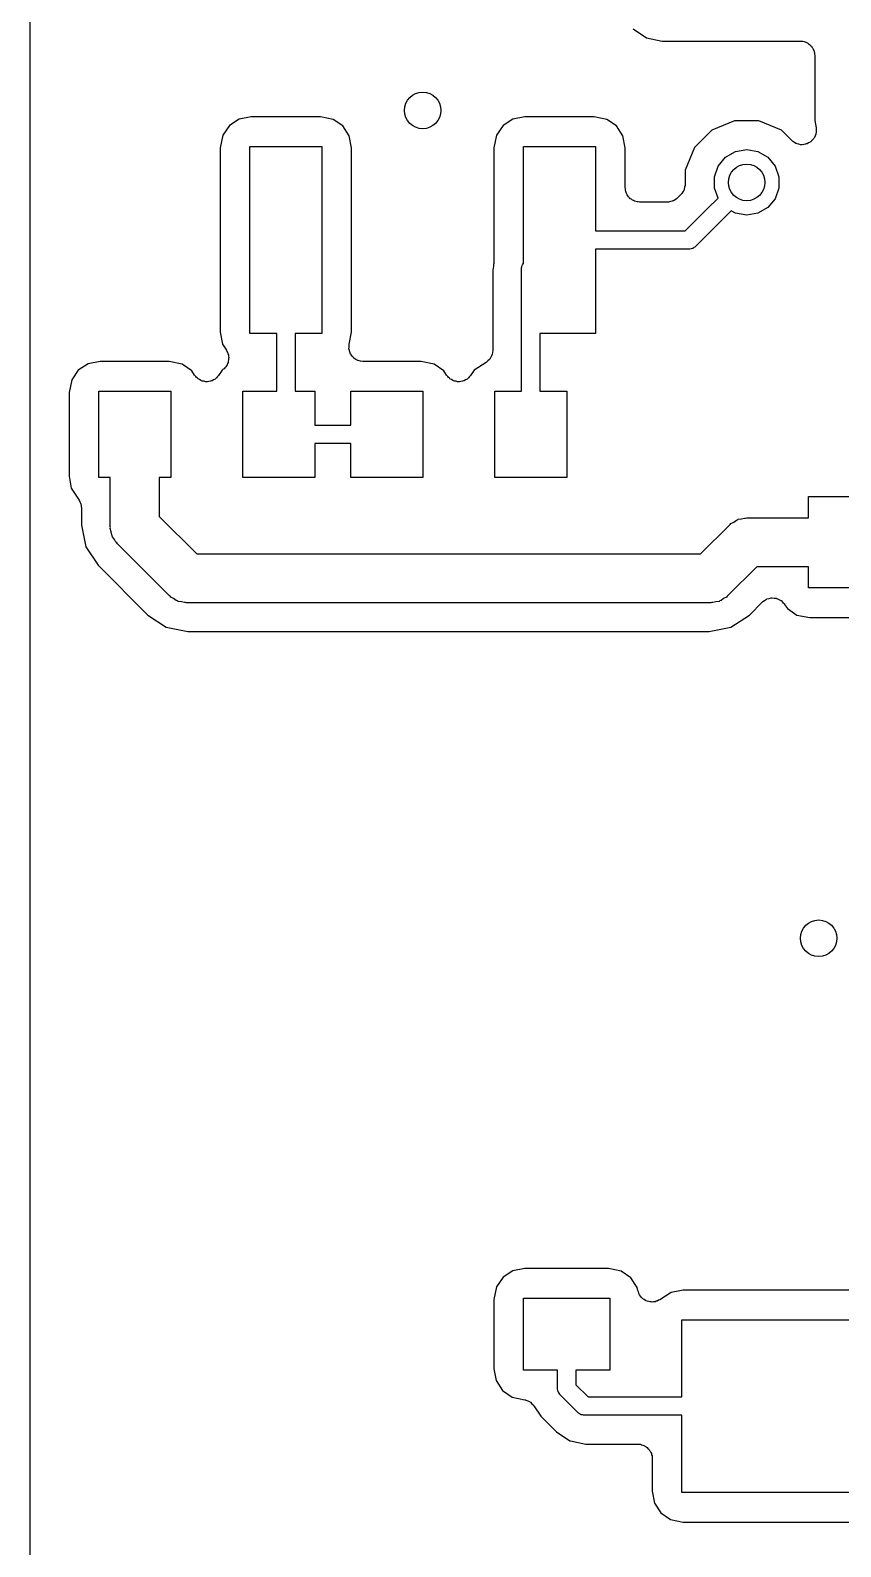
# Model space of a CAD drawing. Extents: x 85 to 210, y -138 to -65.
# Drawn here: x 85.28 to 90.9, y -111.98 to -101.44 of the extents above; entities that cross this region are included whole.
import ezdxf

# ---------------------------------------------------------------- set-up
doc = ezdxf.new("R2010")
doc.units = 0
doc.header["$MEASUREMENT"] = 0
doc.layers.add('BLACK', color=7, linetype='CONTINUOUS')

msp = doc.modelspace()

# ---------------------------------------------------------------- linework, layer by layer
at = {"layer": 'Black'}
for p, q in [((85.275, -103.95), (85.275, -84.9005)), ((89.4607, -101.433), (89.5539, -101.496)), ((89.5539, -101.496), (89.6639, -101.518)), ((89.6639, -101.518), (90.6226, -101.518)), ((90.6226, -101.518), (90.6312, -101.519)), ((90.6312, -101.519), (90.64, -101.519)), ((90.64, -101.519), (90.6482, -101.522)), ((90.6482, -101.522), (90.6568, -101.524)), ((90.6568, -101.524), (90.6644, -101.528)), ((90.6644, -101.528), (90.6726, -101.531)), ((90.6726, -101.531), (90.6793, -101.537)), ((90.6793, -101.537), (90.6869, -101.541)), ((90.6869, -101.541), (90.6925, -101.548)), ((90.6925, -101.548), (90.6992, -101.553)), ((90.6992, -101.553), (90.7036, -101.561)), ((90.7036, -101.561), (90.7092, -101.568)), ((90.7092, -101.568), (90.7122, -101.576)), ((90.7122, -101.576), (90.7166, -101.583)), ((90.7166, -101.583), (90.7181, -101.592)), ((90.7181, -101.592), (90.7211, -101.6)), ((90.7211, -101.6), (90.7211, -101.609)), ((90.7211, -101.609), (90.7226, -101.618)), ((90.7226, -101.618), (90.7226, -102.07)), ((86.7265, -102.06), (86.6579, -102.104)), ((86.8093, -102.044), (86.7265, -102.06)), ((87.29, -102.044), (86.8093, -102.044)), ((87.3793, -102.062), (87.29, -102.044)), ((88.6265, -102.06), (88.5579, -102.104)), ((88.7093, -102.044), (88.6265, -102.06)), ((89.19, -102.044), (88.7093, -102.044)), ((89.2793, -102.062), (89.19, -102.044)), ((86.6579, -102.104), (86.6122, -102.171)), ((87.4461, -102.108), (87.3793, -102.062)), ((87.4903, -102.177), (87.4461, -102.108)), ((88.5579, -102.104), (88.5122, -102.171)), ((89.3461, -102.108), (89.2793, -102.062)), ((89.3903, -102.177), (89.3461, -102.108)), ((90.0084, -102.138), (89.8882, -102.258)), ((90.1654, -102.073), (90.0084, -102.138)), ((90.3353, -102.073), (90.1654, -102.073)), ((90.4922, -102.138), (90.3353, -102.073)), ((90.5629, -102.209), (90.4922, -102.138)), ((90.7226, -102.07), (90.732, -102.12)), ((90.7303, -102.164), (90.725, -102.176)), ((90.7307, -102.159), (90.7303, -102.164)), ((90.7324, -102.155), (90.7307, -102.159)), ((90.732, -102.12), (90.732, -102.125)), ((90.732, -102.125), (90.7333, -102.13)), ((90.7333, -102.13), (90.7322, -102.142)), ((90.7322, -102.142), (90.7324, -102.155)), ((86.6122, -102.171), (86.5941, -102.26)), ((86.5941, -102.26), (86.5941, -103.541)), ((86.8, -103.55), (86.8, -102.25)), ((86.8, -102.25), (87.3, -102.25)), ((87.3, -102.25), (87.3, -103.55)), ((87.5059, -102.259), (87.4903, -102.177)), ((87.5059, -103.54), (87.5059, -102.259)), ((88.5122, -102.171), (88.4941, -102.26)), ((88.4941, -102.26), (88.4941, -103.062)), ((88.7, -103.062), (88.7, -102.25)), ((88.7, -102.25), (89.2, -102.25)), ((89.2, -102.25), (89.2, -102.837)), ((89.4059, -102.259), (89.3903, -102.177)), ((89.4059, -102.536), (89.4059, -102.259)), ((89.8882, -102.258), (89.8231, -102.415)), ((90.1721, -102.286), (90.25, -102.272)), ((90.25, -102.272), (90.3279, -102.286)), ((90.567, -102.212), (90.5629, -102.209)), ((90.5703, -102.216), (90.567, -102.212)), ((90.5812, -102.222), (90.5703, -102.216)), ((90.5914, -102.229), (90.5812, -102.222)), ((90.5962, -102.23), (90.5914, -102.229)), ((90.6006, -102.233), (90.5962, -102.23)), ((90.6129, -102.235), (90.6006, -102.233)), ((90.6249, -102.238), (90.6129, -102.235)), ((90.6299, -102.238), (90.6249, -102.238)), ((90.6349, -102.238), (90.6299, -102.238)), ((90.6471, -102.236), (90.6349, -102.238)), ((90.6595, -102.235), (90.6471, -102.236)), ((90.6641, -102.233), (90.6595, -102.235)), ((90.669, -102.232), (90.6641, -102.233)), ((90.6797, -102.226), (90.669, -102.232)), ((90.691, -102.22), (90.6797, -102.226)), ((90.6945, -102.217), (90.691, -102.22)), ((90.6989, -102.214), (90.6945, -102.217)), ((90.7068, -102.205), (90.6989, -102.214)), ((90.7156, -102.196), (90.7068, -102.205)), ((90.7177, -102.191), (90.7156, -102.196)), ((90.7209, -102.187), (90.7177, -102.191)), ((90.725, -102.176), (90.7209, -102.187)), ((90.0527, -102.386), (90.1035, -102.325)), ((90.1035, -102.325), (90.1721, -102.286)), ((90.3279, -102.286), (90.3965, -102.325)), ((90.3965, -102.325), (90.4473, -102.386)), ((89.8231, -102.415), (89.823, -102.513)), ((90.0256, -102.46), (90.0527, -102.386)), ((90.0256, -102.54), (90.0256, -102.46)), ((90.4473, -102.386), (90.4744, -102.46)), ((90.4744, -102.46), (90.4744, -102.54)), ((89.4074, -102.545), (89.4059, -102.536)), ((89.4074, -102.554), (89.4074, -102.545)), ((89.4104, -102.562), (89.4074, -102.554)), ((89.4119, -102.571), (89.4104, -102.562)), ((89.4163, -102.578), (89.4119, -102.571)), ((89.4193, -102.587), (89.4163, -102.578)), ((89.4249, -102.593), (89.4193, -102.587)), ((89.7937, -102.584), (89.7702, -102.607)), ((89.7962, -102.58), (89.7937, -102.584)), ((89.7995, -102.577), (89.7962, -102.58)), ((89.8061, -102.566), (89.7995, -102.577)), ((89.8136, -102.555), (89.8061, -102.566)), ((89.8148, -102.551), (89.8136, -102.555)), ((89.8169, -102.547), (89.8148, -102.551)), ((89.8192, -102.534), (89.8169, -102.547)), ((89.8226, -102.522), (89.8192, -102.534)), ((89.823, -102.513), (89.8222, -102.517)), ((89.8222, -102.517), (89.8226, -102.522)), ((90.051, -102.609), (90.0256, -102.54)), ((90.4744, -102.54), (90.4473, -102.614)), ((89.4293, -102.601), (89.4249, -102.593)), ((89.436, -102.606), (89.4293, -102.601)), ((89.4416, -102.613), (89.436, -102.606)), ((89.4492, -102.617), (89.4416, -102.613)), ((89.4559, -102.623), (89.4492, -102.617)), ((89.4641, -102.626), (89.4559, -102.623)), ((89.4717, -102.63), (89.4641, -102.626)), ((89.4803, -102.632), (89.4717, -102.63)), ((89.4885, -102.635), (89.4803, -102.632)), ((89.4973, -102.635), (89.4885, -102.635)), ((89.5059, -102.636), (89.4973, -102.635)), ((89.6994, -102.636), (89.5059, -102.636)), ((89.7038, -102.636), (89.6994, -102.636)), ((89.7082, -102.636), (89.7038, -102.636)), ((89.7208, -102.633), (89.7082, -102.636)), ((89.7336, -102.63), (89.7208, -102.633)), ((89.7375, -102.628), (89.7336, -102.63)), ((89.7417, -102.627), (89.7375, -102.628)), ((89.7524, -102.62), (89.7417, -102.627)), ((89.7637, -102.613), (89.7524, -102.62)), ((89.7665, -102.61), (89.7637, -102.613)), ((89.7702, -102.607), (89.7665, -102.61)), ((89.8237, -102.837), (89.9781, -102.682)), ((89.9781, -102.682), (90.051, -102.609)), ((89.9781, -102.682), (89.9781, -102.682)), ((90.3965, -102.675), (90.3279, -102.714)), ((90.4473, -102.614), (90.3965, -102.675)), ((90.0679, -102.772), (89.8949, -102.945)), ((90.1427, -102.697), (90.0679, -102.772)), ((90.0679, -102.772), (90.0679, -102.772)), ((90.1721, -102.714), (90.1427, -102.697)), ((90.25, -102.728), (90.1721, -102.714)), ((90.3279, -102.714), (90.25, -102.728)), ((89.2, -102.837), (89.8237, -102.837)), ((89.85, -102.963), (89.2, -102.963)), ((89.2, -102.963), (89.2, -103.55)), ((89.8528, -102.963), (89.85, -102.963)), ((89.8555, -102.963), (89.8528, -102.963)), ((89.8636, -102.961), (89.8555, -102.963)), ((89.8717, -102.96), (89.8636, -102.961)), ((89.8741, -102.958), (89.8717, -102.96)), ((89.8768, -102.958), (89.8741, -102.958)), ((89.8836, -102.953), (89.8768, -102.958)), ((89.8908, -102.949), (89.8836, -102.953)), ((89.8926, -102.947), (89.8908, -102.949)), ((89.8949, -102.945), (89.8926, -102.947)), ((88.492, -103.082), (88.4865, -103.11)), ((88.4865, -103.11), (88.4865, -103.667)), ((88.4922, -103.081), (88.492, -103.082)), ((88.492, -103.082), (88.492, -103.082)), ((88.492, -103.082), (88.492, -103.082)), ((88.4924, -103.071), (88.4922, -103.081)), ((88.4941, -103.062), (88.4924, -103.071)), ((88.6865, -103.1), (88.687, -103.097)), ((88.6865, -103.95), (88.6865, -103.1)), ((88.6867, -103.094), (88.6889, -103.086)), ((88.687, -103.097), (88.6867, -103.094)), ((88.6889, -103.086), (88.6903, -103.078)), ((88.6903, -103.078), (88.6917, -103.076)), ((88.6917, -103.076), (88.6924, -103.073)), ((88.6924, -103.073), (88.6972, -103.066)), ((88.6972, -103.066), (88.7, -103.062)), ((86.5941, -103.541), (86.6097, -103.623)), ((86.6097, -103.623), (86.6371, -103.666)), ((86.9865, -103.55), (86.8, -103.55)), ((86.9865, -103.95), (86.9865, -103.55)), ((87.3, -103.55), (87.1135, -103.55)), ((87.1135, -103.55), (87.1135, -103.95)), ((87.4883, -103.627), (87.4888, -103.626)), ((87.4883, -103.643), (87.4883, -103.627)), ((87.4888, -103.624), (87.5059, -103.54)), ((87.4888, -103.626), (87.4888, -103.624)), ((89.2, -103.55), (88.8135, -103.55)), ((88.8135, -103.55), (88.8135, -103.95)), ((85.7593, -103.744), (85.6765, -103.76)), ((86.24, -103.744), (85.7593, -103.744)), ((86.3293, -103.762), (86.24, -103.744)), ((86.6371, -103.666), (86.6405, -103.674)), ((86.6405, -103.674), (86.6453, -103.682)), ((86.6453, -103.682), (86.6472, -103.69)), ((86.6472, -103.69), (86.6506, -103.698)), ((86.6497, -103.741), (86.6486, -103.75)), ((86.6523, -103.733), (86.6497, -103.741)), ((86.6506, -103.698), (86.651, -103.707)), ((86.651, -103.707), (86.6529, -103.715)), ((86.6529, -103.715), (86.6518, -103.724)), ((86.6518, -103.724), (86.6523, -103.733)), ((87.4879, -103.659), (87.4883, -103.643)), ((87.4883, -103.66), (87.4879, -103.659)), ((87.4883, -103.661), (87.4883, -103.66)), ((87.4939, -103.677), (87.4883, -103.661)), ((87.499, -103.692), (87.4939, -103.677)), ((87.4998, -103.693), (87.499, -103.692)), ((87.5002, -103.694), (87.4998, -103.693)), ((87.5106, -103.706), (87.5002, -103.694)), ((87.5206, -103.719), (87.5106, -103.706)), ((87.5217, -103.72), (87.5206, -103.719)), ((87.5225, -103.721), (87.5217, -103.72)), ((87.5365, -103.729), (87.5225, -103.721)), ((87.5502, -103.737), (87.5365, -103.729)), ((87.5515, -103.737), (87.5502, -103.737)), ((87.5526, -103.738), (87.5515, -103.737)), ((87.5685, -103.741), (87.5526, -103.738)), ((87.5843, -103.744), (87.5685, -103.741)), ((87.5856, -103.744), (87.5843, -103.744)), ((87.5868, -103.744), (87.5856, -103.744)), ((87.99, -103.744), (87.5868, -103.744)), ((88.0793, -103.762), (87.99, -103.744)), ((88.4516, -103.74), (88.4406, -103.751)), ((88.4631, -103.731), (88.4516, -103.74)), ((88.4643, -103.729), (88.4631, -103.731)), ((88.4661, -103.727), (88.4643, -103.729)), ((88.473, -103.714), (88.4661, -103.727)), ((88.4805, -103.701), (88.473, -103.714)), ((88.4809, -103.698), (88.4805, -103.701)), ((88.482, -103.696), (88.4809, -103.698)), ((88.4839, -103.681), (88.482, -103.696)), ((88.4865, -103.667), (88.4839, -103.681)), ((85.6079, -103.804), (85.5622, -103.871)), ((85.6765, -103.76), (85.6079, -103.804)), ((86.3961, -103.808), (86.3293, -103.762)), ((86.4159, -103.839), (86.3961, -103.808)), ((86.4235, -103.847), (86.4159, -103.839)), ((86.4301, -103.856), (86.4235, -103.847)), ((86.5747, -103.849), (86.5679, -103.858)), ((86.5826, -103.841), (86.5747, -103.849)), ((86.6082, -103.803), (86.5826, -103.841)), ((86.6136, -103.798), (86.6082, -103.803)), ((86.6209, -103.794), (86.6136, -103.798)), ((86.6262, -103.787), (86.6209, -103.794)), ((86.6327, -103.781), (86.6262, -103.787)), ((86.6367, -103.773), (86.6327, -103.781)), ((86.642, -103.766), (86.6367, -103.773)), ((86.6446, -103.758), (86.642, -103.766)), ((86.6486, -103.75), (86.6446, -103.758)), ((88.1461, -103.808), (88.0793, -103.762)), ((88.1659, -103.839), (88.1461, -103.808)), ((88.1735, -103.847), (88.1659, -103.839)), ((88.1801, -103.856), (88.1735, -103.847)), ((88.3247, -103.849), (88.3179, -103.858)), ((88.3326, -103.841), (88.3247, -103.849)), ((88.3579, -103.804), (88.3326, -103.841)), ((88.4406, -103.751), (88.3579, -103.804)), ((85.275, -120.317), (85.275, -103.95)), ((85.5622, -103.871), (85.5441, -103.96)), ((85.75, -104.55), (85.75, -103.95)), ((85.75, -103.95), (86.25, -103.95)), ((86.25, -103.95), (86.25, -104.55)), ((86.4352, -103.86), (86.4301, -103.856)), ((86.4395, -103.864), (86.4352, -103.86)), ((86.4495, -103.869), (86.4395, -103.864)), ((86.4588, -103.876), (86.4495, -103.869)), ((86.4648, -103.877), (86.4588, -103.876)), ((86.4704, -103.88), (86.4648, -103.877)), ((86.4815, -103.881), (86.4704, -103.88)), ((86.4924, -103.884), (86.4815, -103.881)), ((86.4986, -103.884), (86.4924, -103.884)), ((86.5048, -103.884), (86.4986, -103.884)), ((86.5158, -103.882), (86.5048, -103.884)), ((86.527, -103.881), (86.5158, -103.882)), ((86.5326, -103.878), (86.527, -103.881)), ((86.5387, -103.877), (86.5326, -103.878)), ((86.5481, -103.871), (86.5387, -103.877)), ((86.5583, -103.866), (86.5481, -103.871)), ((86.5626, -103.861), (86.5583, -103.866)), ((86.5679, -103.858), (86.5626, -103.861)), ((86.75, -104.55), (86.75, -103.95)), ((86.75, -103.95), (86.9865, -103.95)), ((87.1135, -103.95), (87.25, -103.95)), ((87.25, -103.95), (87.25, -104.186)), ((87.5, -104.186), (87.5, -103.95)), ((87.5, -103.95), (88, -103.95)), ((88, -103.95), (88, -104.55)), ((88.1852, -103.86), (88.1801, -103.856)), ((88.1895, -103.864), (88.1852, -103.86)), ((88.1995, -103.869), (88.1895, -103.864)), ((88.2088, -103.876), (88.1995, -103.869)), ((88.2148, -103.877), (88.2088, -103.876)), ((88.2204, -103.88), (88.2148, -103.877)), ((88.2315, -103.881), (88.2204, -103.88)), ((88.2424, -103.884), (88.2315, -103.881)), ((88.2486, -103.884), (88.2424, -103.884)), ((88.2548, -103.884), (88.2486, -103.884)), ((88.2658, -103.882), (88.2548, -103.884)), ((88.277, -103.881), (88.2658, -103.882)), ((88.2826, -103.878), (88.277, -103.881)), ((88.2887, -103.877), (88.2826, -103.878)), ((88.2981, -103.871), (88.2887, -103.877)), ((88.3083, -103.866), (88.2981, -103.871)), ((88.3126, -103.861), (88.3083, -103.866)), ((88.3179, -103.858), (88.3126, -103.861)), ((88.5, -104.55), (88.5, -103.95)), ((88.5, -103.95), (88.6865, -103.95)), ((88.8135, -103.95), (89, -103.95)), ((89, -103.95), (89, -104.55)), ((85.5441, -103.96), (85.5441, -104.541)), ((87.25, -104.186), (87.5, -104.186)), ((87.5, -104.313), (87.25, -104.313)), ((87.25, -104.313), (87.25, -104.55)), ((87.5, -104.55), (87.5, -104.313)), ((85.5441, -104.541), (85.5597, -104.623)), ((85.83, -104.55), (85.75, -104.55)), ((85.83, -104.89), (85.83, -104.55)), ((86.25, -104.55), (86.17, -104.55)), ((86.17, -104.55), (86.17, -104.82)), ((87.25, -104.55), (86.75, -104.55)), ((88, -104.55), (87.5, -104.55)), ((89, -104.55), (88.5, -104.55)), ((85.5597, -104.623), (85.6141, -104.708)), ((90.6785, -104.83), (90.6785, -104.682)), ((90.6785, -104.682), (91.08, -104.682)), ((85.6141, -104.708), (85.6184, -104.718)), ((85.6184, -104.718), (85.624, -104.728)), ((85.624, -104.728), (85.6251, -104.734)), ((85.6251, -104.734), (85.6275, -104.74)), ((85.6275, -104.74), (85.6281, -104.751)), ((85.6281, -104.751), (85.63, -104.762)), ((85.63, -104.762), (85.63, -104.88)), ((85.63, -104.88), (85.66, -105.031)), ((85.8313, -104.897), (85.83, -104.89)), ((85.8306, -104.905), (85.8313, -104.897)), ((85.8364, -104.926), (85.8306, -104.905)), ((86.17, -104.82), (86.4304, -105.08)), ((89.9296, -105.08), (90.1298, -104.88)), ((90.1298, -104.88), (90.1359, -104.876)), ((90.1359, -104.876), (90.1407, -104.87)), ((90.1407, -104.87), (90.16, -104.859)), ((90.16, -104.859), (90.1782, -104.846)), ((90.1782, -104.846), (90.1854, -104.844)), ((90.1854, -104.844), (90.1919, -104.84)), ((90.1919, -104.84), (90.2137, -104.836)), ((90.2137, -104.836), (90.2352, -104.831)), ((90.2352, -104.831), (90.2426, -104.831)), ((90.2426, -104.831), (90.25, -104.83)), ((90.25, -104.83), (90.6785, -104.83)), ((85.8403, -104.948), (85.8364, -104.926)), ((85.844, -104.955), (85.8403, -104.948)), ((85.8459, -104.962), (85.844, -104.955)), ((85.8587, -104.98), (85.8459, -104.962)), ((85.8698, -104.999), (85.8587, -104.98)), ((85.8755, -105.004), (85.8698, -104.999)), ((85.8798, -105.01), (85.8755, -105.004)), ((86.2398, -105.37), (85.8798, -105.01)), ((85.66, -105.031), (85.7453, -105.159)), ((86.4304, -105.08), (89.9296, -105.08)), ((85.7453, -105.159), (86.0914, -105.505)), ((90.3204, -105.17), (90.1202, -105.37)), ((90.6785, -105.17), (90.3204, -105.17)), ((90.6785, -105.317), (90.6785, -105.17)), ((91.8215, -105.317), (90.6785, -105.317)), ((86.2459, -105.374), (86.2398, -105.37)), ((86.2507, -105.38), (86.2459, -105.374)), ((86.27, -105.391), (86.2507, -105.38)), ((86.2882, -105.404), (86.27, -105.391)), ((86.2954, -105.406), (86.2882, -105.404)), ((86.3019, -105.41), (86.2954, -105.406)), ((86.3237, -105.414), (86.3019, -105.41)), ((86.3452, -105.419), (86.3237, -105.414)), ((86.3526, -105.419), (86.3452, -105.419)), ((86.36, -105.42), (86.3526, -105.419)), ((90, -105.42), (86.36, -105.42)), ((90.0074, -105.419), (90, -105.42)), ((90.0148, -105.419), (90.0074, -105.419)), ((90.0363, -105.414), (90.0148, -105.419)), ((90.0581, -105.41), (90.0363, -105.414)), ((90.0646, -105.406), (90.0581, -105.41)), ((90.0718, -105.404), (90.0646, -105.406)), ((90.09, -105.391), (90.0718, -105.404)), ((90.1093, -105.38), (90.09, -105.391)), ((90.1141, -105.374), (90.1093, -105.38)), ((90.1202, -105.37), (90.1141, -105.374)), ((90.2686, -105.505), (90.359, -105.414)), ((90.359, -105.414), (90.3607, -105.413)), ((90.3607, -105.413), (90.3619, -105.412)), ((90.3619, -105.412), (90.3748, -105.403)), ((90.3748, -105.403), (90.3875, -105.394)), ((90.3875, -105.394), (90.3894, -105.394)), ((90.3894, -105.394), (90.3911, -105.393)), ((90.3911, -105.393), (90.4061, -105.389)), ((90.4061, -105.389), (90.421, -105.385)), ((90.421, -105.385), (90.423, -105.385)), ((90.423, -105.385), (90.4249, -105.385)), ((90.4249, -105.385), (90.4402, -105.387)), ((90.4402, -105.387), (90.4556, -105.388)), ((90.4556, -105.388), (90.4574, -105.389)), ((90.4574, -105.389), (90.4594, -105.389)), ((90.4594, -105.389), (90.4731, -105.396)), ((90.4731, -105.396), (90.4871, -105.403)), ((90.4871, -105.403), (90.4885, -105.404)), ((90.4885, -105.404), (90.4903, -105.405)), ((90.4903, -105.405), (90.5007, -105.417)), ((90.5007, -105.417), (90.5117, -105.428)), ((90.5117, -105.428), (90.5125, -105.429)), ((90.5125, -105.429), (90.5138, -105.431)), ((90.5138, -105.431), (90.5324, -105.46)), ((86.0914, -105.505), (86.2192, -105.59)), ((90.1408, -105.59), (90.2686, -105.505)), ((90.5324, -105.46), (90.5992, -105.505)), ((90.5992, -105.505), (90.6885, -105.523)), ((90.6885, -105.523), (91.8122, -105.523)), ((86.2192, -105.59), (86.3698, -105.62)), ((86.3698, -105.62), (89.9902, -105.62)), ((89.9902, -105.62), (90.1408, -105.59)), ((88.6265, -110.06), (88.5579, -110.104)), ((88.7093, -110.044), (88.6265, -110.06)), ((89.29, -110.044), (88.7093, -110.044)), ((89.3793, -110.062), (89.29, -110.044)), ((89.4461, -110.108), (89.3793, -110.062)), ((88.5122, -110.171), (88.4941, -110.26)), ((88.5579, -110.104), (88.5122, -110.171)), ((89.4903, -110.177), (89.4461, -110.108)), ((88.4941, -110.26), (88.4941, -110.741)), ((88.7, -110.75), (88.7, -110.25)), ((88.7, -110.25), (89.3, -110.25)), ((89.3, -110.25), (89.3, -110.75)), ((89.4939, -110.196), (89.4903, -110.177)), ((89.4976, -110.206), (89.4939, -110.196)), ((89.5, -110.216), (89.4976, -110.206)), ((89.5037, -110.222), (89.5, -110.216)), ((89.5062, -110.228), (89.5037, -110.222)), ((89.513, -110.236), (89.5062, -110.228)), ((89.5188, -110.245), (89.513, -110.236)), ((89.5243, -110.249), (89.5188, -110.245)), ((89.5288, -110.255), (89.5243, -110.249)), ((89.538, -110.26), (89.5288, -110.255)), ((89.5464, -110.266), (89.538, -110.26)), ((89.553, -110.268), (89.5464, -110.266)), ((89.5591, -110.272), (89.553, -110.268)), ((89.5695, -110.273), (89.5591, -110.272)), ((89.5796, -110.276), (89.5695, -110.273)), ((89.5865, -110.276), (89.5796, -110.276)), ((89.5933, -110.277), (89.5865, -110.276)), ((89.6037, -110.275), (89.5933, -110.277)), ((89.6143, -110.275), (89.6037, -110.275)), ((89.6207, -110.272), (89.6143, -110.275)), ((89.6275, -110.271), (89.6207, -110.272)), ((89.6366, -110.265), (89.6275, -110.271)), ((89.6463, -110.261), (89.6366, -110.265)), ((89.7265, -110.21), (89.6463, -110.261)), ((89.8093, -110.194), (89.7265, -110.21)), ((91.5918, -110.194), (89.8093, -110.194)), ((89.8, -110.936), (89.8, -110.4)), ((89.8, -110.4), (91.7102, -110.4)), ((88.4941, -110.741), (88.5097, -110.823)), ((88.9365, -110.75), (88.7, -110.75)), ((88.9365, -110.877), (88.9365, -110.75)), ((89.3, -110.75), (89.0635, -110.75)), ((89.0635, -110.75), (89.0635, -110.851)), ((88.5097, -110.823), (88.5539, -110.892)), ((88.5539, -110.892), (88.6207, -110.938)), ((88.937, -110.88), (88.9365, -110.877)), ((88.9367, -110.883), (88.937, -110.88)), ((88.9389, -110.891), (88.9367, -110.883)), ((88.9403, -110.899), (88.9389, -110.891)), ((88.9417, -110.901), (88.9403, -110.899)), ((88.9424, -110.904), (88.9417, -110.901)), ((88.9472, -110.911), (88.9424, -110.904)), ((89.0635, -110.851), (89.1493, -110.936)), ((88.6207, -110.938), (88.7091, -110.956)), ((88.7091, -110.956), (88.7131, -110.957)), ((88.7131, -110.957), (88.7173, -110.958)), ((88.7173, -110.958), (88.7291, -110.964)), ((88.7291, -110.964), (88.7415, -110.968)), ((88.7415, -110.968), (88.7446, -110.971)), ((88.7446, -110.971), (88.7484, -110.973)), ((88.7484, -110.973), (88.7576, -110.983)), ((88.7576, -110.983), (88.7675, -110.991)), ((88.7675, -110.991), (88.7695, -110.995)), ((88.7695, -110.995), (88.7724, -110.998)), ((88.7724, -110.998), (88.8206, -111.07)), ((88.9514, -110.918), (88.9472, -110.911)), ((88.9535, -110.92), (88.9514, -110.918)), ((88.9551, -110.922), (88.9535, -110.92)), ((89.0781, -111.045), (88.9551, -110.922)), ((89.1493, -110.936), (89.8, -110.936)), ((88.8206, -111.07), (88.9297, -111.179)), ((89.0804, -111.047), (89.0781, -111.045)), ((89.0822, -111.049), (89.0804, -111.047)), ((89.0894, -111.053), (89.0822, -111.049)), ((89.0962, -111.058), (89.0894, -111.053)), ((89.0989, -111.058), (89.0962, -111.058)), ((89.1013, -111.06), (89.0989, -111.058)), ((89.1095, -111.061), (89.1013, -111.06)), ((89.1175, -111.063), (89.1095, -111.061)), ((89.1202, -111.063), (89.1175, -111.063)), ((89.123, -111.063), (89.1202, -111.063)), ((89.8, -111.063), (89.123, -111.063)), ((89.8, -111.6), (89.8, -111.063)), ((88.9297, -111.179), (89.0229, -111.242)), ((89.0229, -111.242), (89.0265, -111.242)), ((89.0265, -111.242), (89.0265, -111.242)), ((89.0265, -111.242), (89.1329, -111.263)), ((89.1329, -111.263), (89.4941, -111.263)), ((89.4941, -111.263), (89.5027, -111.265)), ((89.5027, -111.265), (89.5115, -111.265)), ((89.5115, -111.265), (89.5197, -111.268)), ((89.5197, -111.268), (89.5283, -111.27)), ((89.5283, -111.27), (89.5359, -111.274)), ((89.5359, -111.274), (89.5441, -111.277)), ((89.5441, -111.277), (89.5508, -111.283)), ((89.5508, -111.283), (89.5584, -111.287)), ((89.5584, -111.287), (89.564, -111.294)), ((89.564, -111.294), (89.5707, -111.299)), ((89.5707, -111.299), (89.5751, -111.307)), ((89.5751, -111.307), (89.5807, -111.313)), ((89.5807, -111.313), (89.5837, -111.322)), ((89.5837, -111.322), (89.5881, -111.329)), ((89.5881, -111.329), (89.5896, -111.338)), ((89.5896, -111.338), (89.5926, -111.346)), ((89.5926, -111.346), (89.5926, -111.355)), ((89.5926, -111.355), (89.5941, -111.364)), ((89.5941, -111.364), (89.5941, -111.591)), ((89.5941, -111.591), (89.6097, -111.673)), ((91.8, -111.6), (89.8, -111.6)), ((89.6097, -111.673), (89.6539, -111.742)), ((89.6539, -111.742), (89.7207, -111.788)), ((89.7207, -111.788), (89.81, -111.806)), ((89.81, -111.806), (91.7907, -111.806))]:
    msp.add_line(p, q, dxfattribs=at)
for centre in [(88, -102), (90.25, -102.5), (90.75, -107.75)]:
    msp.add_circle(centre, 0.127, dxfattribs=at)

doc.saveas('drawing.dxf')
